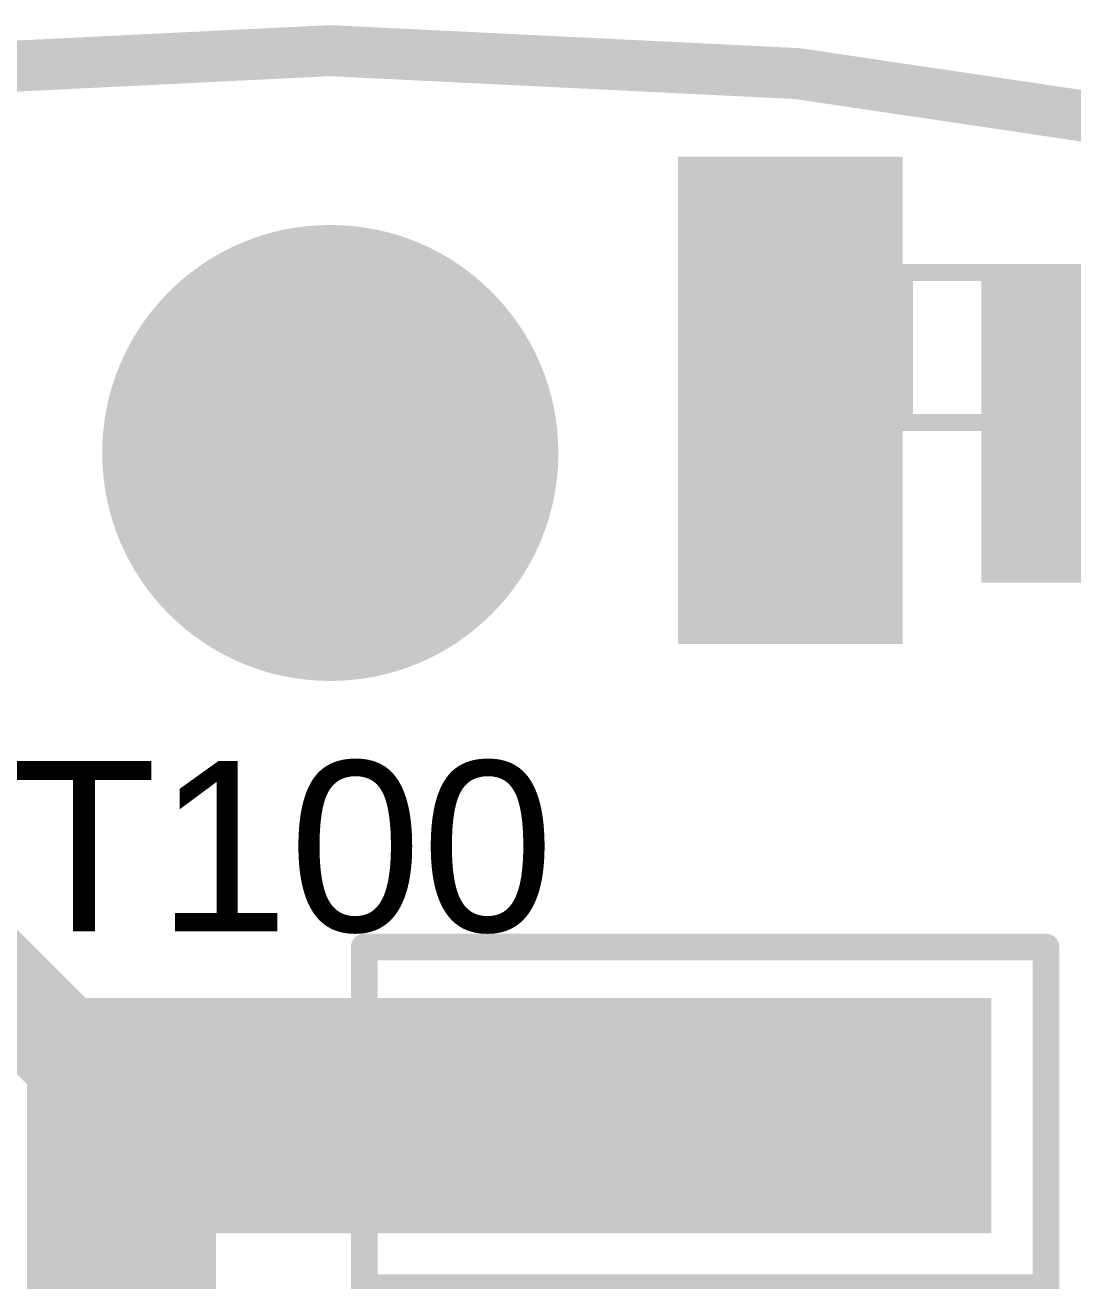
# Model space of a CAD drawing. Header units: millimetres. Extents: x -1.41 to 1.41, y -0.13 to 2.68.
# Drawn here: x -0.0895 to 0.2179, y 2.316 to 2.6847 of the extents above; entities that cross this region are included whole.
import ezdxf

# ---------------------------------------------------------------- set-up
doc = ezdxf.new("R2010")
doc.units = ezdxf.units.MM
doc.header["$MEASUREMENT"] = 0
for name, color, linetype in [('BottomLayer', 5, 'Continuous'), ('BottomSolder', 6, 'Continuous'), ('Mechanical2', 216, 'Continuous'), ('MultiLayer', 9, 'Continuous'), ('PadHoleLayer', 156, 'Continuous'), ('TopLayer', 1, 'Continuous'), ('TopOverlay', 2, 'Continuous'), ('TopPaste', 8, 'Continuous'), ('TopSolder', 216, 'Continuous'), ('ViaHoleLayer', 16, 'Continuous')]:
    doc.layers.add(name, color=color, linetype=linetype)
doc.styles.add('Arial', font='', dxfattribs={"height": 0.2})
doc.styles.get('Arial').set_extended_font_data('Arial')

# ---------------------------------------------------------------- blocks, each defined once
blk = doc.blocks.new('HDR1X2_8')
at = {"layer": 'BottomLayer'}
blk.add_hatch(color=5, dxfattribs=at).paths.add_polyline_path([(-0.02953, 0.02953), (0.02953, 0.02953), (0.02953, -0.02953), (-0.02953, -0.02953)])
h = blk.add_hatch(color=5, dxfattribs=at)
edge = h.paths.add_edge_path()
edge.add_arc((0.1, 0), 0.02953, 0, 360)
at = {"layer": 'BottomSolder'}
blk.add_hatch(color=6, dxfattribs=at).paths.add_polyline_path([(-0.03353, 0.03353), (0.03353, 0.03353), (0.03353, -0.03353), (-0.03353, -0.03353)])
h = blk.add_hatch(color=6, dxfattribs=at)
edge = h.paths.add_edge_path()
edge.add_arc((0.1, 0), 0.03353, 0, 360)
at = {"layer": 'MultiLayer'}
blk.add_hatch(color=9, dxfattribs=at).paths.add_polyline_path([(-0.02953, 0.02953), (0.02953, 0.02953), (0.02953, -0.02953), (-0.02953, -0.02953)])
h = blk.add_hatch(color=9, dxfattribs=at)
edge = h.paths.add_edge_path()
edge.add_arc((0.1, 0), 0.02953, 0, 360)
at = {"layer": 'PadHoleLayer'}
h = blk.add_hatch(color=156, dxfattribs=at)
edge = h.paths.add_edge_path()
edge.add_arc((0, 0), 0.01772, 0, 360)
h = blk.add_hatch(color=156, dxfattribs=at)
edge = h.paths.add_edge_path()
edge.add_arc((0.1, 0), 0.01772, 0, 360)
at = {"layer": 'TopLayer'}
blk.add_hatch(color=1, dxfattribs=at).paths.add_polyline_path([(-0.02953, 0.02953), (0.02953, 0.02953), (0.02953, -0.02953), (-0.02953, -0.02953)])
h = blk.add_hatch(color=1, dxfattribs=at)
edge = h.paths.add_edge_path()
edge.add_arc((0.1, 0), 0.02953, 0, 360)
at = {"layer": 'TopSolder'}
blk.add_hatch(color=216, dxfattribs=at).paths.add_polyline_path([(-0.03353, 0.03353), (0.03353, 0.03353), (0.03353, -0.03353), (-0.03353, -0.03353)])
h = blk.add_hatch(color=216, dxfattribs=at)
edge = h.paths.add_edge_path()
edge.add_arc((0.1, 0), 0.03353, 0, 360)
at = {"layer": 'TopOverlay', "const_width": 0.00787}
for points in [[(-0.05, 0.05), (-0.05, -0.05)], [(0.15, 0.05), (-0.05, 0.05)], [(0.15, 0.05), (0.15, -0.05)], [(0.15, -0.05), (-0.05, -0.05)]]:
    blk.add_lwpolyline(points, dxfattribs=at)
at = {"layer": 'TopOverlay', "const_width": 0.00394}
for points in [[(-0.05197, 0.05, 1), (-0.04803, 0.05, 1)], [(-0.05197, 0.05, 1), (-0.04803, 0.05, 1)], [(0.14803, 0.05, 1), (0.15197, 0.05, 1)], [(0.14803, 0.05, 1), (0.15197, 0.05, 1)], [(-0.05197, -0.05, 1), (-0.04803, -0.05, 1)], [(-0.05197, -0.05, 1), (-0.04803, -0.05, 1)], [(0.14803, -0.05, 1), (0.15197, -0.05, 1)], [(0.14803, -0.05, 1), (0.15197, -0.05, 1)]]:
    blk.add_lwpolyline(points, format="xyb", close=True, dxfattribs=at)
blk = doc.blocks.new('S______B______166')
at = {"layer": 'TopLayer'}
for points in [[(-0.045, -0.0175), (-0.045, 0.0175), (-0.015, 0.0175), (-0.015, -0.0175)], [(0.015, -0.0175), (0.015, 0.0175), (0.045, 0.0175), (0.045, -0.0175)]]:
    blk.add_hatch(color=1, dxfattribs=at).paths.add_polyline_path(points)
at = {"layer": 'TopPaste'}
for points in [[(-0.045, -0.0175), (-0.045, 0.0175), (-0.015, 0.0175), (-0.015, -0.0175)], [(0.015, -0.0175), (0.015, 0.0175), (0.045, 0.0175), (0.045, -0.0175)]]:
    blk.add_hatch(color=8, dxfattribs=at).paths.add_polyline_path(points)
at = {"layer": 'TopSolder'}
for points in [[(-0.049, -0.0215), (-0.049, 0.0215), (-0.011, 0.0215), (-0.011, -0.0215)], [(0.011, -0.0215), (0.011, 0.0215), (0.049, 0.0215), (0.049, -0.0215)]]:
    blk.add_hatch(color=216, dxfattribs=at).paths.add_polyline_path(points)
at = {"layer": 'TopOverlay', "const_width": 0.005}
for points in [[(-0.05, 0.022), (0.05, 0.022)], [(-0.05, -0.022), (-0.05, 0.022)], [(0.05, -0.022), (0.05, 0.022)], [(-0.05, -0.022), (0.05, -0.022)]]:
    blk.add_lwpolyline(points, dxfattribs=at)
at = {"layer": 'TopOverlay', "const_width": 0.0025}
for points in [[(-0.05125, 0.022, 1), (-0.04875, 0.022, 1)], [(-0.05125, 0.022, 1), (-0.04875, 0.022, 1)], [(0.04875, 0.022, 1), (0.05125, 0.022, 1)], [(0.04875, 0.022, 1), (0.05125, 0.022, 1)], [(-0.05125, -0.022, 1), (-0.04875, -0.022, 1)], [(-0.05125, -0.022, 1), (-0.04875, -0.022, 1)], [(0.04875, -0.022, 1), (0.05125, -0.022, 1)], [(0.04875, -0.022, 1), (0.05125, -0.022, 1)]]:
    blk.add_lwpolyline(points, format="xyb", close=True, dxfattribs=at)

msp = doc.modelspace()

# ---------------------------------------------------------------- hatches: boundary and pattern name
at = {"layer": 'BottomLayer'}
for points in [[(0.102, 2.503), (0.168, 2.503), (0.168, 2.646), (0.102, 2.646)], [(0.191, 2.521), (0.276, 2.521), (0.276, 2.614), (0.191, 2.614)], [(-0.086, 2.33), (0.194, 2.33), (0.194, 2.399), (-0.086, 2.399)], [(-0.03355, 2.26727), (-0.03355, 2.36327), (-0.086, 2.36327), (-0.086, 2.26727)]]:
    msp.add_hatch(color=5, dxfattribs=at).paths.add_polyline_path(points)
h = msp.add_hatch(color=5, dxfattribs=at)
edge = h.paths.add_edge_path()
edge.add_arc((0.123, 2.629), 0.01181, 0, 360)
h = msp.add_hatch(color=5, dxfattribs=at)
edge = h.paths.add_edge_path()
edge.add_arc((0, 2.55906), 0.05906, 0, 360)
h = msp.add_hatch(color=5, dxfattribs=at)
edge = h.paths.add_edge_path()
edge.add_arc((0.123, 2.603), 0.01181, 0, 360)
h = msp.add_hatch(color=5, dxfattribs=at)
edge = h.paths.add_edge_path()
edge.add_arc((0.123, 2.577), 0.01181, 0, 360)
h = msp.add_hatch(color=5, dxfattribs=at)
edge = h.paths.add_edge_path()
edge.add_arc((0.123, 2.551), 0.01181, 0, 360)
h = msp.add_hatch(color=5, dxfattribs=at)
edge = h.paths.add_edge_path()
edge.add_arc((0.151, 2.551), 0.01181, 0, 360)
h = msp.add_hatch(color=5, dxfattribs=at)
edge = h.paths.add_edge_path()
edge.add_arc((0.205, 2.543), 0.01181, 0, 360)
h = msp.add_hatch(color=5, dxfattribs=at)
edge = h.paths.add_edge_path()
edge.add_arc((0.123, 2.525), 0.01181, 0, 360)
h = msp.add_hatch(color=5, dxfattribs=at)
edge = h.paths.add_edge_path()
edge.add_arc((0.151, 2.525), 0.01181, 0, 360)
at = {"layer": 'BottomSolder'}
h = msp.add_hatch(color=6, dxfattribs=at)
edge = h.paths.add_edge_path()
edge.add_arc((0.123, 2.629), 0.00591, 0, 360)
h = msp.add_hatch(color=6, dxfattribs=at)
edge = h.paths.add_edge_path()
edge.add_arc((0, 2.55906), 0.06306, 0, 360)
h = msp.add_hatch(color=6, dxfattribs=at)
edge = h.paths.add_edge_path()
edge.add_arc((0.123, 2.603), 0.00591, 0, 360)
h = msp.add_hatch(color=6, dxfattribs=at)
edge = h.paths.add_edge_path()
edge.add_arc((0.123, 2.577), 0.00591, 0, 360)
h = msp.add_hatch(color=6, dxfattribs=at)
edge = h.paths.add_edge_path()
edge.add_arc((0.123, 2.551), 0.00591, 0, 360)
h = msp.add_hatch(color=6, dxfattribs=at)
edge = h.paths.add_edge_path()
edge.add_arc((0.151, 2.551), 0.00591, 0, 360)
h = msp.add_hatch(color=6, dxfattribs=at)
edge = h.paths.add_edge_path()
edge.add_arc((0.205, 2.543), 0.00591, 0, 360)
h = msp.add_hatch(color=6, dxfattribs=at)
edge = h.paths.add_edge_path()
edge.add_arc((0.123, 2.525), 0.00591, 0, 360)
h = msp.add_hatch(color=6, dxfattribs=at)
edge = h.paths.add_edge_path()
edge.add_arc((0.151, 2.525), 0.00591, 0, 360)
at = {"layer": 'MultiLayer'}
h = msp.add_hatch(color=9, dxfattribs=at)
edge = h.paths.add_edge_path()
edge.add_arc((0, 2.55906), 0.05906, 0, 360)
at = {"layer": 'PadHoleLayer'}
h = msp.add_hatch(color=156, dxfattribs=at)
edge = h.paths.add_edge_path()
edge.add_arc((0, 2.55906), 0.06693, 0, 360)
at = {"layer": 'TopLayer'}
for points in [[(0.102, 2.503), (0.168, 2.503), (0.168, 2.646), (0.102, 2.646)], [(0.286, 2.614), (0.191, 2.614), (0.191, 2.528), (0.286, 2.528)]]:
    msp.add_hatch(color=1, dxfattribs=at).paths.add_polyline_path(points)
h = msp.add_hatch(color=1, dxfattribs=at)
edge = h.paths.add_edge_path()
edge.add_arc((0.123, 2.629), 0.01181, 0, 360)
h = msp.add_hatch(color=1, dxfattribs=at)
edge = h.paths.add_edge_path()
edge.add_arc((0, 2.55906), 0.05906, 0, 360)
h = msp.add_hatch(color=1, dxfattribs=at)
edge = h.paths.add_edge_path()
edge.add_arc((0.123, 2.603), 0.01181, 0, 360)
h = msp.add_hatch(color=1, dxfattribs=at)
edge = h.paths.add_edge_path()
edge.add_arc((0.123, 2.577), 0.01181, 0, 360)
h = msp.add_hatch(color=1, dxfattribs=at)
edge = h.paths.add_edge_path()
edge.add_arc((0.123, 2.551), 0.01181, 0, 360)
h = msp.add_hatch(color=1, dxfattribs=at)
edge = h.paths.add_edge_path()
edge.add_arc((0.151, 2.551), 0.01181, 0, 360)
h = msp.add_hatch(color=1, dxfattribs=at)
edge = h.paths.add_edge_path()
edge.add_arc((0.205, 2.543), 0.01181, 0, 360)
h = msp.add_hatch(color=1, dxfattribs=at)
edge = h.paths.add_edge_path()
edge.add_arc((0.123, 2.525), 0.01181, 0, 360)
h = msp.add_hatch(color=1, dxfattribs=at)
edge = h.paths.add_edge_path()
edge.add_arc((0.151, 2.525), 0.01181, 0, 360)
at = {"layer": 'TopSolder'}
h = msp.add_hatch(color=216, dxfattribs=at)
edge = h.paths.add_edge_path()
edge.add_arc((0.123, 2.629), 0.00591, 0, 360)
h = msp.add_hatch(color=216, dxfattribs=at)
edge = h.paths.add_edge_path()
edge.add_arc((0, 2.55906), 0.06306, 0, 360)
h = msp.add_hatch(color=216, dxfattribs=at)
edge = h.paths.add_edge_path()
edge.add_arc((0.123, 2.603), 0.00591, 0, 360)
h = msp.add_hatch(color=216, dxfattribs=at)
edge = h.paths.add_edge_path()
edge.add_arc((0.123, 2.577), 0.00591, 0, 360)
h = msp.add_hatch(color=216, dxfattribs=at)
edge = h.paths.add_edge_path()
edge.add_arc((0.123, 2.551), 0.00591, 0, 360)
h = msp.add_hatch(color=216, dxfattribs=at)
edge = h.paths.add_edge_path()
edge.add_arc((0.151, 2.551), 0.00591, 0, 360)
h = msp.add_hatch(color=216, dxfattribs=at)
edge = h.paths.add_edge_path()
edge.add_arc((0.205, 2.543), 0.00591, 0, 360)
h = msp.add_hatch(color=216, dxfattribs=at)
edge = h.paths.add_edge_path()
edge.add_arc((0.123, 2.525), 0.00591, 0, 360)
h = msp.add_hatch(color=216, dxfattribs=at)
edge = h.paths.add_edge_path()
edge.add_arc((0.151, 2.525), 0.00591, 0, 360)
at = {"layer": 'ViaHoleLayer'}
h = msp.add_hatch(color=16, dxfattribs=at)
edge = h.paths.add_edge_path()
edge.add_arc((0.123, 2.629), 0.00591, 0, 360)
h = msp.add_hatch(color=16, dxfattribs=at)
edge = h.paths.add_edge_path()
edge.add_arc((0.123, 2.603), 0.00591, 0, 360)
h = msp.add_hatch(color=16, dxfattribs=at)
edge = h.paths.add_edge_path()
edge.add_arc((0.123, 2.577), 0.00591, 0, 360)
h = msp.add_hatch(color=16, dxfattribs=at)
edge = h.paths.add_edge_path()
edge.add_arc((0.123, 2.551), 0.00591, 0, 360)
h = msp.add_hatch(color=16, dxfattribs=at)
edge = h.paths.add_edge_path()
edge.add_arc((0.151, 2.551), 0.00591, 0, 360)
h = msp.add_hatch(color=16, dxfattribs=at)
edge = h.paths.add_edge_path()
edge.add_arc((0.205, 2.543), 0.00591, 0, 360)
h = msp.add_hatch(color=16, dxfattribs=at)
edge = h.paths.add_edge_path()
edge.add_arc((0.123, 2.525), 0.00591, 0, 360)
h = msp.add_hatch(color=16, dxfattribs=at)
edge = h.paths.add_edge_path()
edge.add_arc((0.151, 2.525), 0.00591, 0, 360)

# ---------------------------------------------------------------- linework, layer by layer
at = {"layer": 'BottomLayer'}
for points, const_width in [([(0.123, 2.603), (0.123, 2.62532)], 0.022), ([(0.123, 2.577), (0.123, 2.603)], 0.022), ([(-0.021, 2.364), (0.06, 2.364)], 0.035)]:
    msp.add_lwpolyline(points, dxfattribs=dict(at, const_width=const_width))
for points, const_width in [([(0.1175, 2.62532, 1), (0.1285, 2.62532, 1)], 0.011), ([(0.1175, 2.603, 1), (0.1285, 2.603, 1)], 0.011), ([(0.1175, 2.603, 1), (0.1285, 2.603, 1)], 0.011), ([(0.1175, 2.577, 1), (0.1285, 2.577, 1)], 0.011), ([(-0.02975, 2.364, 1), (-0.01225, 2.364, 1)], 0.0175), ([(0.05125, 2.364, 1), (0.06875, 2.364, 1)], 0.0175)]:
    msp.add_lwpolyline(points, format="xyb", close=True, dxfattribs=dict(at, const_width=const_width))
at = {"layer": 'Mechanical2', "const_width": 0.015}
msp.add_lwpolyline([(1.39764, 1.27953, 1), (-1.39764, 1.27953, 1)], format="xyb", close=True, dxfattribs=at)
at = {"layer": 'TopLayer', "const_width": 0.03}
for points in [[(-0.135, 2.441), (-0.074, 2.38)], [(-0.074, 1.963), (-0.074, 2.38)]]:
    msp.add_lwpolyline(points, dxfattribs=at)
at = {"layer": 'TopLayer', "const_width": 0.015}
msp.add_lwpolyline([(-0.0815, 2.38, 1), (-0.0665, 2.38, 1)], format="xyb", close=True, dxfattribs=at)
msp.add_lwpolyline([(-0.0815, 2.38, 1), (-0.0665, 2.38, 1)], format="xyb", close=True, dxfattribs=at)

# ---------------------------------------------------------------- block references
msp.add_blockref('S______B______166', (0.182, 2.59))
at = {"rotation": 180}
msp.add_blockref('HDR1X2_8', (0.16, 2.364), dxfattribs=at)

# ---------------------------------------------------------------- texts
at = {"layer": 'TopOverlay', "style": 'Arial'}
msp.add_text('FOR PT100', height=0.05, rotation=360, dxfattribs=at).set_placement((-0.307, 2.41859))

doc.saveas('drawing.dxf')
